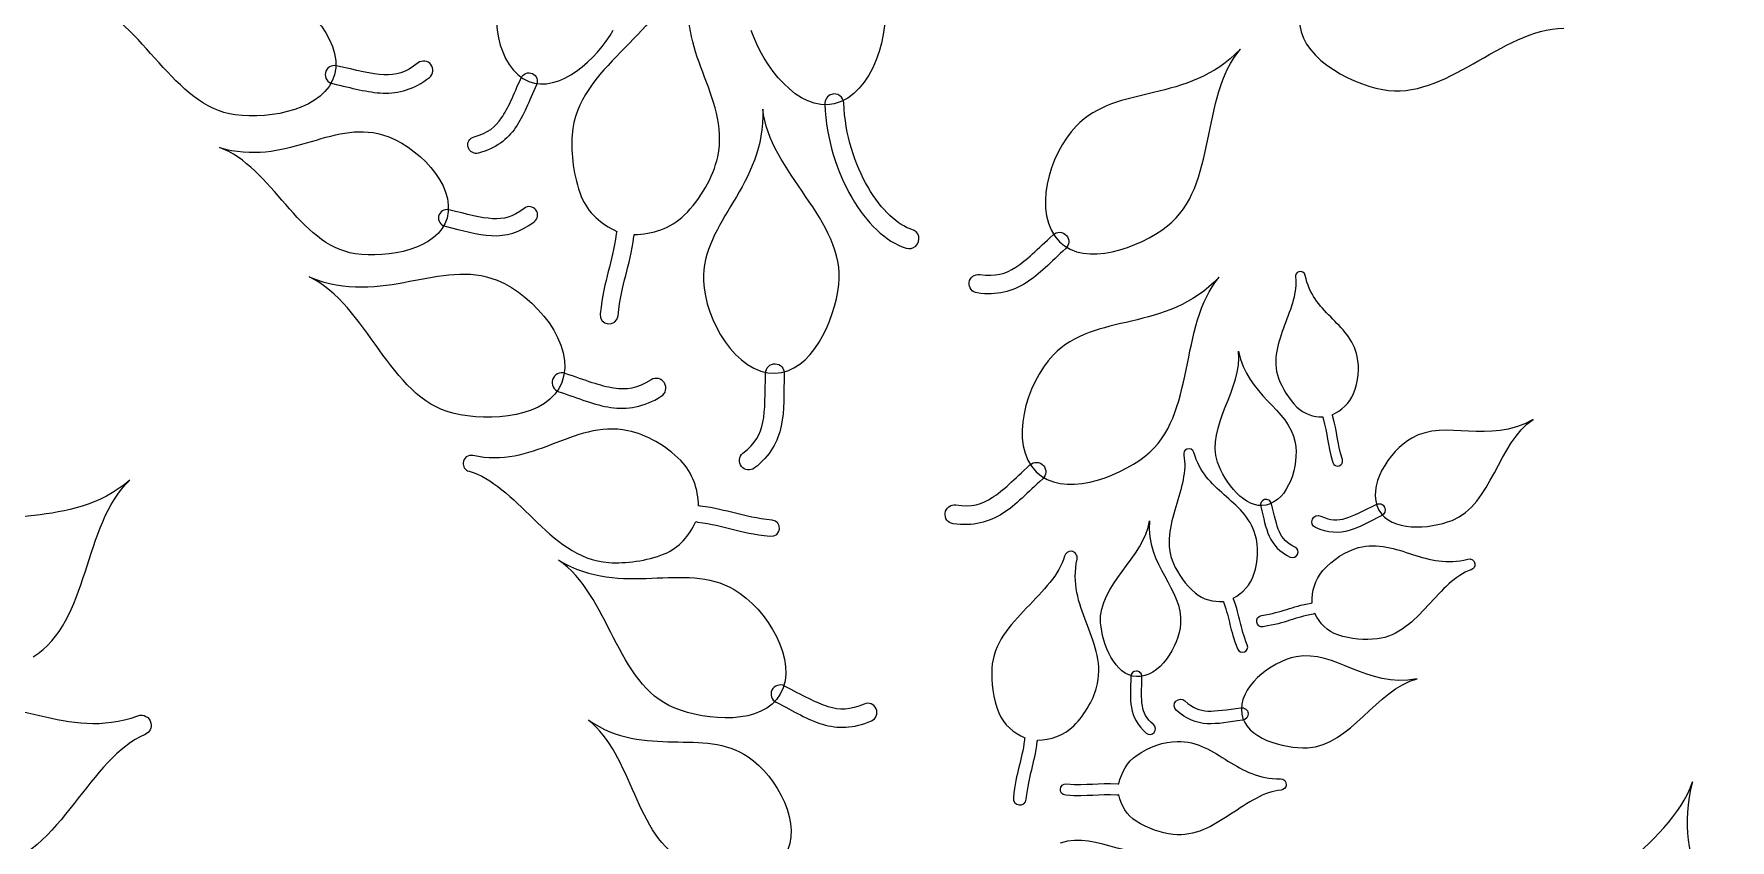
# Model space of a CAD drawing. Extents: x 5.1 to 86.3, y 5.1 to 86.3.
# Drawn here: x 50.49 to 58.86, y 65.34 to 69.31 of the extents above; entities that cross this region are included whole.
import ezdxf

# ---------------------------------------------------------------- set-up
doc = ezdxf.new("R2010")
doc.units = 0
doc.layers.add('View004', color=7, linetype='CONTINUOUS')

msp = doc.modelspace()

# ---------------------------------------------------------------- linework, layer by layer
at = {"layer": 'View004', "color": 1}
for p, q in [((51.928327, 69.119011), (51.928327, 69.119011)), ((51.973232, 69.109819), (51.973232, 69.109819)), ((52.931881, 69.076706), (52.931881, 69.076706)), ((52.949845, 69.114979), (52.949845, 69.114979)), ((54.42616, 69.012807), (54.426143, 69.012803)), ((54.438432, 68.966267), (54.438432, 68.966267)), ((52.487171, 68.411996), (52.487171, 68.411996)), ((52.528362, 68.402936), (52.528362, 68.402936)), ((55.549118, 68.286268), (55.549118, 68.286268)), ((55.583898, 68.317497), (55.583898, 68.317497)), ((56.730475, 68.137947), (56.730476, 68.137898)), ((54.145819, 67.63748), (54.145819, 67.63748)), ((54.147623, 67.684211), (54.147623, 67.684211)), ((53.049148, 67.606533), (53.049148, 67.606533)), ((53.095254, 67.591701), (53.095254, 67.591701)), ((52.607622, 67.195597), (52.607633, 67.195585)), ((56.178009, 67.262771), (56.178038, 67.262716)), ((55.43519, 67.151102), (55.43519, 67.151102)), ((55.470351, 67.182673), (55.470351, 67.182673)), ((56.561992, 67.013917), (56.561992, 67.013917)), ((56.569138, 66.987209), (56.569138, 66.987209)), ((57.125269, 66.962915), (57.125269, 66.962915)), ((57.153835, 66.976565), (57.153835, 66.976565)), ((55.608028, 66.75933), (55.608063, 66.759365)), ((57.5994, 66.697891), (57.59946, 66.697918)), ((55.929203, 66.168914), (55.929203, 66.168914)), ((55.929221, 66.141267), (55.929221, 66.141267)), ((54.131475, 66.075149), (54.131475, 66.075149)), ((54.172573, 66.054852), (54.172573, 66.054852)), ((56.448984, 65.956803), (56.448984, 65.956803)), ((56.48044, 65.960395), (56.48044, 65.960395)), ((51.067838, 65.912313), (51.067831, 65.912321)), ((56.668502, 65.606396), (56.668465, 65.606425))]:
    msp.add_line(p, q, dxfattribs=at)
for points in [[(51.621453, 69.551008), (51.802481, 69.499955), (52.020967, 69.291749), (51.973232, 69.109819)], [(52.799631, 69.580093), (52.737561, 69.418087), (52.771037, 69.141728), (52.931881, 69.076706)], [(53.647283, 69.572402), (53.611646, 69.44656), (53.49925, 69.337767), (53.385963, 69.222134)], [(53.789789, 69.122208), (53.740321, 69.254443), (53.696333, 69.386018), (53.732637, 69.550976)], [(51.483292, 68.911577), (51.177868, 68.952307), (51.032507, 69.370556), (50.747203, 69.470733)], [(54.682644, 69.512018), (54.719278, 69.317546), (54.628296, 69.010886), (54.438432, 68.966267)], [(56.734726, 69.386283), (56.722961, 69.207007), (56.968215, 69.07019), (57.14466, 69.036339)], [(52.931881, 69.076706), (53.082538, 69.015802), (53.26955, 69.187699), (53.348622, 69.329665)], [(54.438432, 68.966267), (54.260592, 68.924473), (54.088301, 69.152622), (54.029021, 69.32748)], [(57.14466, 69.036339), (57.453255, 68.977132), (57.7289, 69.334788), (58.037226, 69.339582)], [(53.385963, 69.222134), (53.272676, 69.106501), (53.157505, 68.981556), (53.145536, 68.812665)], [(56.442066, 69.235652), (56.180283, 68.961674), (55.833838, 69.066229), (55.631344, 68.855794)], [(56.082428, 68.364278), (56.330218, 68.557506), (56.242615, 69.000477), (56.442066, 69.235652)], [(51.928327, 69.119011), (51.92334, 69.094639), (51.938993, 69.070821), (51.963343, 69.065727)], [(51.94831, 69.147845), (51.938038, 69.141317), (51.930833, 69.130922), (51.928327, 69.119011)], [(51.982901, 69.153689), (51.971055, 69.156479), (51.958583, 69.154372), (51.94831, 69.147845)], [(52.216853, 69.109727), (52.156345, 69.112033), (52.081578, 69.132082), (51.982901, 69.153689)], [(52.38574, 69.167596), (52.324049, 69.118993), (52.277357, 69.107405), (52.216853, 69.109727)], [(52.449238, 69.159952), (52.433814, 69.179598), (52.405385, 69.18302), (52.38574, 69.167596)], [(52.441595, 69.096454), (52.46124, 69.111878), (52.464662, 69.140307), (52.449238, 69.159952)], [(52.894111, 69.093747), (52.898581, 69.104046), (52.907016, 69.112105), (52.917506, 69.116102)], [(52.917506, 69.116102), (52.927997, 69.120098), (52.939657, 69.119694), (52.949845, 69.114979)], [(53.863646, 68.704099), (53.896668, 68.856611), (53.839258, 68.989974), (53.789789, 69.122208)], [(51.973232, 69.109819), (51.928521, 68.939411), (51.657922, 68.888288), (51.483292, 68.911577)], [(51.963343, 69.065727), (52.059214, 69.044748), (52.136354, 69.021889), (52.21312, 69.019003)], [(52.21312, 69.019003), (52.289868, 69.016051), (52.366182, 69.03704), (52.441595, 69.096454)], [(52.797615, 68.896518), (52.829274, 68.94253), (52.855677, 69.00887), (52.894111, 69.093747)], [(52.969937, 69.059707), (52.932585, 68.977249), (52.906952, 68.907607), (52.866756, 68.849253)], [(52.949845, 69.114979), (52.970616, 69.105227), (52.979597, 69.08052), (52.969937, 69.059707)], [(54.426143, 69.012803), (54.404802, 69.006384), (54.390539, 68.985559), (54.39201, 68.962968)], [(54.39201, 68.962968), (54.400064, 68.790477), (54.451752, 68.630029), (54.524778, 68.504383)], [(54.46611, 69.006143), (54.454598, 69.014519), (54.439882, 69.016974), (54.42616, 69.012807)], [(54.485237, 68.969826), (54.484667, 68.98439), (54.477622, 68.997768), (54.46611, 69.006143)], [(54.605483, 68.554396), (54.540229, 68.666693), (54.492472, 68.814211), (54.485237, 68.969826)], [(51.405236, 68.751432), (51.732566, 68.65268), (51.958106, 68.888773), (52.210638, 68.813558)], [(52.6617, 68.80355), (52.731655, 68.822365), (52.765969, 68.8505), (52.797615, 68.896518)], [(54.086129, 68.940048), (54.100505, 68.561209), (53.784085, 68.385268), (53.794134, 68.093268)], [(54.461316, 68.074784), (54.495178, 68.387323), (54.116063, 68.632999), (54.086129, 68.940048)], [(52.210638, 68.813558), (52.376502, 68.764159), (52.574719, 68.569675), (52.528362, 68.402936)], [(52.632338, 68.752383), (52.626317, 68.77462), (52.639463, 68.797528), (52.6617, 68.80355)], [(52.866756, 68.849253), (52.826619, 68.790875), (52.76902, 68.746021), (52.683505, 68.723021)], [(53.145536, 68.812665), (53.138924, 68.719833), (53.152224, 68.607734), (53.190893, 68.509684)], [(55.631344, 68.855794), (55.498344, 68.717582), (55.413362, 68.421772), (55.549118, 68.286268)], [(52.074948, 68.227124), (51.7945, 68.268694), (51.666376, 68.65544), (51.405236, 68.751432)], [(52.683505, 68.723021), (52.661268, 68.716999), (52.638359, 68.730145), (52.632338, 68.752383)], [(53.699067, 68.417139), (53.780625, 68.497235), (53.841855, 68.603387), (53.863646, 68.704099)], [(54.821007, 68.346589), (54.754392, 68.366798), (54.670737, 68.442098), (54.605483, 68.554396)], [(52.908651, 68.450558), (52.851242, 68.40667), (52.808129, 68.396636), (52.752496, 68.399584)], [(52.966968, 68.442674), (52.953041, 68.460955), (52.926932, 68.464485), (52.908651, 68.450558)], [(53.190893, 68.509684), (53.223063, 68.428166), (53.289323, 68.37198), (53.366103, 68.337188)], [(54.524778, 68.504383), (54.597791, 68.378734), (54.690937, 68.286164), (54.793421, 68.255071)], [(52.528362, 68.402936), (52.48494, 68.246758), (52.235299, 68.203354), (52.074948, 68.227124)], [(52.487171, 68.411996), (52.482257, 68.38964), (52.496337, 68.367517), (52.518672, 68.362504)], [(52.505943, 68.438255), (52.496405, 68.432388), (52.489637, 68.42292), (52.487171, 68.411996)], [(52.537846, 68.443168), (52.526984, 68.445894), (52.515482, 68.444123), (52.505943, 68.438255)], [(52.752496, 68.399584), (52.696859, 68.402516), (52.62834, 68.421965), (52.537846, 68.443168)], [(52.747844, 68.316166), (52.818414, 68.31242), (52.888906, 68.330707), (52.959084, 68.384356)], [(52.959084, 68.384356), (52.977365, 68.398283), (52.980895, 68.424393), (52.966968, 68.442674)], [(53.451187, 68.321127), (53.541475, 68.323483), (53.631055, 68.350349), (53.699067, 68.417139)], [(55.549118, 68.286268), (55.676276, 68.159345), (55.940751, 68.253796), (56.082428, 68.364278)], [(52.518672, 68.362504), (52.606593, 68.341916), (52.677256, 68.319851), (52.747844, 68.316166)], [(53.363063, 68.325172), (53.343539, 68.174585), (53.304019, 68.111672), (53.284278, 67.931078)], [(53.366103, 68.337188), (53.364659, 68.333312), (53.363519, 68.329292), (53.363063, 68.325172)], [(53.371943, 67.921152), (53.390502, 68.09104), (53.429292, 68.151297), (53.450351, 68.313329)], [(53.450351, 68.313329), (53.450869, 68.315913), (53.451187, 68.318497), (53.451187, 68.321127)], [(54.855291, 68.312352), (54.851098, 68.329531), (54.837886, 68.342725), (54.821007, 68.346589)], [(54.840964, 68.264821), (54.853963, 68.276856), (54.859484, 68.295173), (54.855291, 68.312352)], [(55.334774, 68.160649), (55.386834, 68.193857), (55.4423, 68.250029), (55.518002, 68.319892)], [(55.518002, 68.319892), (55.52699, 68.328452), (55.539051, 68.333024), (55.551455, 68.332573)], [(55.551455, 68.332573), (55.563858, 68.332123), (55.575556, 68.326687), (55.583898, 68.317497)], [(55.583898, 68.317497), (55.600845, 68.298619), (55.599345, 68.269593), (55.580541, 68.252563)], [(51.84913, 68.112115), (52.212613, 67.963662), (52.496103, 68.209067), (52.776632, 68.095647)], [(54.793421, 68.255071), (54.809643, 68.249029), (54.827965, 68.252787), (54.840964, 68.264821)], [(55.580541, 68.252563), (55.506984, 68.184698), (55.450878, 68.124832), (55.38481, 68.082734)], [(52.557803, 67.439963), (52.241705, 67.517952), (52.137244, 67.974007), (51.84913, 68.112115)], [(55.10439, 68.0851), (55.10784, 68.110336), (55.131095, 68.127998), (55.156331, 68.124548)], [(55.156331, 68.124548), (55.235665, 68.113565), (55.282726, 68.127428), (55.334774, 68.160649)], [(56.730476, 68.137898), (56.719402, 68.134022), (56.7126, 68.12288), (56.714288, 68.111267)], [(56.76241, 68.119624), (56.759522, 68.134132), (56.744466, 68.14275), (56.730475, 68.137947)], [(56.887657, 67.915015), (56.832884, 67.970966), (56.781035, 68.027819), (56.76241, 68.119624)], [(52.776632, 68.095647), (52.960885, 68.021155), (53.166364, 67.777284), (53.095254, 67.591701)], [(53.794134, 68.093268), (53.800731, 67.901483), (53.953946, 67.634391), (54.145819, 67.63748)], [(54.145819, 67.63748), (54.32554, 67.640374), (54.441956, 67.896085), (54.461316, 68.074784)], [(55.143838, 68.033159), (55.118601, 68.036609), (55.10094, 68.059864), (55.10439, 68.0851)], [(55.38481, 68.082734), (55.318791, 68.040588), (55.240818, 68.019734), (55.143838, 68.033159)], [(56.337898, 68.110863), (56.073254, 67.83389), (55.723022, 67.939588), (55.518315, 67.726853)], [(55.97433, 67.229965), (56.224828, 67.425304), (56.136267, 67.873117), (56.337898, 68.110863)], [(56.714288, 68.111267), (56.724472, 68.039447), (56.69189, 67.959042), (56.660404, 67.874968)], [(53.284278, 67.931078), (53.276168, 67.871463), (53.366516, 67.861241), (53.371943, 67.921152)], [(56.660404, 67.874968), (56.628917, 67.790893), (56.598555, 67.701673), (56.630406, 67.613336)], [(57.018981, 67.71956), (57.001485, 67.804317), (56.942432, 67.859061), (56.887657, 67.915015)], [(55.518315, 67.726853), (55.383862, 67.587131), (55.29795, 67.288087), (55.43519, 67.151102)], [(56.330096, 67.198117), (56.269735, 67.37389), (56.456217, 67.565073), (56.433356, 67.746017)], [(56.433356, 67.746017), (56.474567, 67.525715), (56.679991, 67.465619), (56.712351, 67.295951)], [(56.999943, 67.537085), (57.02332, 67.596016), (57.03054, 67.663594), (57.018981, 67.71956)], [(53.073461, 67.634514), (53.061919, 67.628842), (53.053153, 67.618754), (53.049148, 67.606533)], [(53.110467, 67.636665), (53.098346, 67.640961), (53.085004, 67.640186), (53.073461, 67.634514)], [(53.351125, 67.56352), (53.287838, 67.572917), (53.211619, 67.602595), (53.110467, 67.636665)], [(53.600995, 67.589484), (53.587059, 67.611896), (53.557594, 67.618768), (53.535181, 67.604832)], [(54.086708, 67.396056), (54.099127, 67.456573), (54.09743, 67.535532), (54.099999, 67.63856)], [(54.099999, 67.63856), (54.100113, 67.650977), (54.105231, 67.662823), (54.114196, 67.671416)], [(54.114196, 67.671416), (54.12316, 67.680009), (54.135212, 67.684622), (54.147623, 67.684211)], [(54.147623, 67.684211), (54.172985, 67.683229), (54.192782, 67.661931), (54.191912, 67.636565)], [(54.191912, 67.636565), (54.189403, 67.536469), (54.193308, 67.454477), (54.177513, 67.377709)], [(56.630406, 67.613336), (56.647909, 67.56478), (56.679791, 67.510905), (56.721432, 67.469869)], [(53.095254, 67.591701), (53.028648, 67.417872), (52.738537, 67.395371), (52.557803, 67.439963)], [(53.049148, 67.606533), (53.041101, 67.581509), (53.054796, 67.554688), (53.079784, 67.546531)], [(53.079784, 67.546531), (53.178061, 67.513444), (53.256448, 67.480542), (53.336745, 67.468661)], [(53.535181, 67.604832), (53.464783, 67.560895), (53.414406, 67.554107), (53.351125, 67.56352)], [(53.585646, 67.523671), (53.608059, 67.537606), (53.61493, 67.567072), (53.600995, 67.589484)], [(56.895792, 67.432743), (56.941057, 67.45419), (56.980447, 67.487942), (56.999943, 67.537085)], [(53.336745, 67.468661), (53.417015, 67.456713), (53.499589, 67.469961), (53.585646, 67.523671)], [(56.721432, 67.469869), (56.75605, 67.435753), (56.802265, 67.422134), (56.849014, 67.421731)], [(53.421103, 67.354042), (53.283008, 67.383158), (53.162676, 67.330573), (53.043326, 67.285186)], [(53.988325, 67.242771), (54.051477, 67.292089), (54.074305, 67.335539), (54.086708, 67.396056)], [(54.177513, 67.377709), (54.161787, 67.300942), (54.122444, 67.230424), (54.045246, 67.170136)], [(56.849014, 67.421731), (56.849152, 67.419451), (56.849482, 67.417171), (56.850154, 67.414967)], [(56.850154, 67.414967), (56.874063, 67.334216), (56.868143, 67.293439), (56.89868, 67.197422)], [(56.897084, 67.428563), (56.896766, 67.430007), (56.896327, 67.431375), (56.895792, 67.432743)], [(56.945366, 67.212075), (56.916638, 67.302396), (56.922779, 67.341663), (56.897084, 67.428563)], [(57.886861, 67.40927), (57.664419, 67.28124), (57.459266, 67.415357), (57.287488, 67.317293)], [(57.486721, 66.911738), (57.684647, 66.989968), (57.712334, 67.294548), (57.886861, 67.40927)], [(53.043326, 67.285186), (52.923978, 67.239791), (52.805196, 67.199362), (52.655828, 67.231378)], [(53.681445, 67.206611), (53.608599, 67.279982), (53.512296, 67.334831), (53.421103, 67.354042)], [(56.712351, 67.295951), (56.733607, 67.184513), (56.680168, 67.010499), (56.569138, 66.987209)], [(57.287488, 67.317293), (57.174663, 67.252886), (57.062936, 67.076898), (57.125269, 66.962915)], [(52.607633, 67.195585), (52.606189, 67.176516), (52.618433, 67.159067), (52.636885, 67.15402)], [(52.655828, 67.231378), (52.632246, 67.23647), (52.609567, 67.219636), (52.607622, 67.195597)], [(53.769503, 66.982902), (53.766919, 67.064548), (53.742188, 67.145431), (53.681445, 67.206611)], [(53.980468, 67.177993), (53.96475, 67.19805), (53.968267, 67.227052), (53.988325, 67.242771)], [(55.403734, 67.185093), (55.41282, 67.193747), (55.425013, 67.198369), (55.437552, 67.197914)], [(55.43519, 67.151102), (55.563738, 67.022792), (55.831104, 67.118275), (55.97433, 67.229965)], [(55.437552, 67.197914), (55.450092, 67.197458), (55.461917, 67.191963), (55.470351, 67.182673)], [(56.162899, 67.233243), (56.179163, 67.157874), (56.150739, 67.070138), (56.123752, 66.978599)], [(56.178038, 67.262716), (56.166593, 67.257776), (56.160224, 67.245426), (56.162899, 67.233243)], [(56.213258, 67.24577), (56.209078, 67.260932), (56.192472, 67.268919), (56.178009, 67.262771)], [(56.361624, 67.038358), (56.299289, 67.093519), (56.239991, 67.149848), (56.213258, 67.24577)], [(56.569138, 66.987209), (56.46514, 66.965395), (56.364608, 67.097616), (56.330096, 67.198117)], [(56.89868, 67.197422), (56.907952, 67.165373), (56.956067, 67.180467), (56.945366, 67.212075)], [(50.964322, 67.110307), (50.658271, 66.853455), (50.307282, 67.003111), (50.070718, 66.805995)], [(50.486606, 66.238688), (50.76865, 66.412531), (50.728085, 66.886911), (50.964322, 67.110307)], [(52.636885, 67.15402), (52.750873, 67.122412), (52.849822, 67.021298), (52.95496, 66.91941)], [(54.045246, 67.170136), (54.025188, 67.154418), (53.996186, 67.157935), (53.980468, 67.177993)], [(55.218504, 67.02411), (55.271133, 67.057681), (55.327204, 67.114467), (55.403734, 67.185093)], [(55.466957, 67.117028), (55.392595, 67.048422), (55.335877, 66.987901), (55.269086, 66.945344)], [(55.470351, 67.182673), (55.487483, 67.163588), (55.485966, 67.134244), (55.466957, 67.117028)], [(55.03811, 66.987614), (55.118312, 66.976512), (55.165887, 66.990526), (55.218504, 67.02411)], [(56.515738, 66.841115), (56.490741, 66.92965), (56.423959, 66.983199), (56.361624, 67.038358)], [(53.776571, 66.982169), (53.774215, 66.982624), (53.771859, 66.982867), (53.769503, 66.982902)], [(54.131646, 66.913191), (53.977907, 66.929136), (53.923219, 66.963921), (53.776571, 66.982169)], [(55.02548, 66.895226), (54.999968, 66.898714), (54.982114, 66.922223), (54.985601, 66.947735)], [(54.985601, 66.947735), (54.989089, 66.973247), (55.012598, 66.991102), (55.03811, 66.987614)], [(55.269086, 66.945344), (55.202346, 66.902736), (55.12352, 66.881655), (55.02548, 66.895226)], [(56.123752, 66.978599), (56.096756, 66.887059), (56.071365, 66.790152), (56.111858, 66.698913)], [(56.561992, 67.013917), (56.547498, 67.010037), (56.538866, 66.99517), (56.542682, 66.980659)], [(56.542682, 66.980659), (56.557208, 66.923276), (56.56567, 66.875492), (56.584807, 66.833295)], [(56.582937, 67.010907), (56.576645, 67.01469), (56.569094, 67.015775), (56.561992, 67.013917)], [(56.595415, 66.993819), (56.593727, 67.000963), (56.589228, 67.007124), (56.582937, 67.010907)], [(56.634765, 66.855738), (56.619697, 66.889006), (56.610358, 66.934753), (56.595415, 66.993819)], [(56.961992, 66.922229), (57.002164, 66.933864), (57.048936, 66.95977), (57.111473, 66.990708)], [(57.111473, 66.990708), (57.118948, 66.994553), (57.127659, 66.995221), (57.135633, 66.992559)], [(57.125269, 66.962915), (57.183654, 66.856151), (57.373554, 66.867007), (57.486721, 66.911738)], [(57.135633, 66.992559), (57.143607, 66.989896), (57.150169, 66.98413), (57.153835, 66.976565)], [(57.153835, 66.976565), (57.161242, 66.96106), (57.154722, 66.942485), (57.13925, 66.935011)], [(52.95496, 66.91941), (53.060098, 66.817523), (53.173668, 66.713979), (53.326474, 66.703987)], [(53.600268, 66.746509), (53.673836, 66.776004), (53.724323, 66.83621), (53.75541, 66.905822)], [(53.75541, 66.905822), (53.758906, 66.90453), (53.762554, 66.903542), (53.766293, 66.903162)], [(53.766293, 66.903162), (53.902582, 66.886245), (53.959676, 66.850821), (54.123104, 66.833858)], [(54.123104, 66.833858), (54.177056, 66.82679), (54.185865, 66.908581), (54.131646, 66.913191)], [(55.752642, 66.406679), (55.739644, 66.592072), (55.969115, 66.728708), (55.993681, 66.909428)], [(55.993681, 66.909428), (55.976697, 66.685949), (56.159679, 66.574918), (56.147197, 66.402643)], [(56.813567, 66.875856), (56.797827, 66.882918), (56.790792, 66.901403), (56.797855, 66.917143)], [(56.797855, 66.917143), (56.804917, 66.932883), (56.823402, 66.939917), (56.839142, 66.932855)], [(56.979623, 66.862042), (56.928672, 66.847265), (56.874021, 66.848608), (56.813567, 66.875856)], [(56.839142, 66.932855), (56.888596, 66.910565), (56.921825, 66.910584), (56.961992, 66.922229)], [(57.13925, 66.935011), (57.078489, 66.904962), (57.030596, 66.876777), (56.979623, 66.862042)], [(56.50943, 66.646191), (56.529737, 66.710449), (56.532245, 66.782654), (56.515738, 66.841115)], [(56.584807, 66.833295), (56.603905, 66.791088), (56.635802, 66.755571), (56.688189, 66.730899)], [(56.711517, 66.780214), (56.668662, 66.800398), (56.649823, 66.822466), (56.634765, 66.855738)], [(56.724511, 66.743893), (56.730953, 66.757511), (56.725135, 66.773773), (56.711517, 66.780214)], [(56.849437, 66.664495), (56.897476, 66.718493), (56.962599, 66.760465), (57.025517, 66.777364)], [(57.025517, 66.777364), (57.120795, 66.802969), (57.206799, 66.770904), (57.291843, 66.743757)], [(53.078417, 66.715329), (53.398037, 66.525806), (53.697549, 66.716112), (53.944387, 66.570922)], [(53.648347, 65.987551), (53.363284, 66.104519), (53.32892, 66.545973), (53.078417, 66.715329)], [(53.326474, 66.703987), (53.410464, 66.698515), (53.511781, 66.711055), (53.600268, 66.746509)], [(55.574844, 66.735805), (55.549855, 66.644381), (55.469129, 66.564802), (55.387804, 66.480262)], [(55.608063, 66.759365), (55.59278, 66.760505), (55.578841, 66.75061), (55.574844, 66.735805)], [(55.636839, 66.720813), (55.640867, 66.739722), (55.627294, 66.757848), (55.608028, 66.75933)], [(55.681094, 66.410495), (55.644371, 66.505988), (55.61163, 66.60104), (55.636839, 66.720813)], [(56.111858, 66.698913), (56.13411, 66.648761), (56.172019, 66.594067), (56.219288, 66.553725)], [(56.688189, 66.730899), (56.701807, 66.724457), (56.718069, 66.730274), (56.724511, 66.743893)], [(57.291843, 66.743757), (57.376887, 66.71664), (57.461345, 66.692959), (57.564379, 66.721025)], [(57.564379, 66.721025), (57.580643, 66.725509), (57.59712, 66.714565), (57.5994, 66.697891)], [(57.59946, 66.697918), (57.601208, 66.684663), (57.593304, 66.672017), (57.580634, 66.667784)], [(56.40694, 66.527633), (56.4533, 66.553823), (56.492498, 66.592606), (56.50943, 66.646191)], [(56.796533, 66.504974), (56.795165, 66.562065), (56.809385, 66.619467), (56.849437, 66.664495)], [(57.580634, 66.667784), (57.502279, 66.641358), (57.437081, 66.566995), (57.367591, 66.491854)], [(53.944387, 66.570922), (54.106511, 66.475563), (54.26495, 66.218692), (54.172573, 66.054852)], [(56.219288, 66.553725), (56.258588, 66.520186), (56.308626, 66.509265), (56.358224, 66.512389)], [(56.408688, 66.523301), (56.408243, 66.524821), (56.4077, 66.526189), (56.40694, 66.527633)], [(56.476358, 66.297438), (56.439027, 66.391017), (56.442546, 66.433119), (56.408688, 66.523301)], [(55.387804, 66.480262), (55.306479, 66.395721), (55.22385, 66.304421), (55.216295, 66.181958)], [(56.358224, 66.512389), (56.358544, 66.509957), (56.35906, 66.507601), (56.359972, 66.505321)], [(56.359972, 66.505321), (56.391466, 66.421521), (56.388297, 66.377836), (56.427977, 66.278354)], [(56.55546, 66.387432), (56.518068, 66.38044), (56.508796, 66.43719), (56.546462, 66.442479)], [(56.546462, 66.442479), (56.653164, 66.459488), (56.690006, 66.485868), (56.791669, 66.504214)], [(56.801866, 66.449464), (56.707382, 66.43244), (56.668886, 66.405528), (56.55546, 66.387432)], [(56.791669, 66.504214), (56.793265, 66.504621), (56.794937, 66.504881), (56.796533, 66.504974)], [(56.80939, 66.451744), (56.806958, 66.45068), (56.80445, 66.449844), (56.801866, 66.449464)], [(56.923776, 66.346477), (56.871298, 66.364253), (56.833753, 66.404343), (56.80939, 66.451744)], [(57.367591, 66.491854), (57.298104, 66.416713), (57.222791, 66.340093), (57.116514, 66.327272)], [(55.73738, 66.108012), (55.760301, 66.218744), (55.717817, 66.315002), (55.681094, 66.410495)], [(55.929221, 66.141267), (55.823114, 66.147005), (55.760073, 66.300677), (55.752642, 66.406679)], [(56.147197, 66.402643), (56.139001, 66.289493), (56.042501, 66.135141), (55.929221, 66.141267)], [(56.427977, 66.278354), (56.440243, 66.245074), (56.490114, 66.264743), (56.476358, 66.297438)], [(57.314479, 66.130509), (57.062452, 66.081986), (56.912225, 66.275652), (56.717863, 66.238942)], [(57.116514, 66.327272), (57.0581, 66.320204), (56.986898, 66.325068), (56.923776, 66.346477)], [(56.717863, 66.238942), (56.590206, 66.214833), (56.427213, 66.084879), (56.448984, 65.956803)], [(55.216295, 66.181958), (55.212115, 66.114645), (55.222451, 66.033504), (55.251171, 65.96271)], [(55.620021, 65.898983), (55.678587, 65.957564), (55.722256, 66.034888), (55.73738, 66.108012)], [(55.90197, 66.14176), (55.901209, 66.082572), (55.897064, 66.034222), (55.904674, 65.988517)], [(55.929203, 66.168914), (55.914198, 66.168903), (55.902025, 66.156765), (55.90197, 66.14176)], [(55.948663, 66.160606), (55.94356, 66.165883), (55.936543, 66.168879), (55.929203, 66.168914)], [(55.956313, 66.140878), (55.956524, 66.148216), (55.953766, 66.155329), (55.948663, 66.160606)], [(55.958729, 65.99732), (55.952749, 66.033349), (55.955521, 66.079956), (55.956313, 66.140878)], [(56.774009, 65.790594), (56.986625, 65.80003), (57.112088, 66.078947), (57.314479, 66.130509)], [(50.044304, 65.969651), (50.208636, 66.028558), (50.364941, 65.984364), (50.518833, 65.948811)], [(54.172573, 66.054852), (54.086046, 65.901388), (53.811336, 65.920671), (53.648347, 65.987551)], [(54.131475, 66.075149), (54.120461, 66.052842), (54.129551, 66.02583), (54.151809, 66.014718)], [(54.158126, 66.097961), (54.146532, 66.094257), (54.136923, 66.086032), (54.131475, 66.075149)], [(54.193067, 66.094828), (54.182318, 66.100536), (54.16972, 66.101665), (54.158126, 66.097961)], [(54.408181, 65.992886), (54.350243, 66.010484), (54.28302, 66.048866), (54.193067, 66.094828)], [(56.125929, 65.976109), (56.113351, 65.987916), (56.112726, 66.007685), (56.124534, 66.020262)], [(56.124534, 66.020262), (56.136341, 66.03284), (56.15611, 66.033465), (56.168687, 66.021657)], [(56.168687, 66.021657), (56.208174, 65.984463), (56.239594, 65.973649), (56.281363, 65.971565)], [(50.518833, 65.948811), (50.672725, 65.913259), (50.825087, 65.883695), (51.002744, 65.948056)], [(51.002744, 65.948056), (51.03078, 65.958286), (51.061416, 65.941444), (51.067838, 65.912313)], [(54.151809, 66.014718), (54.239207, 65.970077), (54.308012, 65.928375), (54.381527, 65.906086)], [(54.586227, 66.005962), (54.514215, 65.974622), (54.466111, 65.975273), (54.408181, 65.992886)], [(54.645703, 65.982441), (54.635774, 66.00536), (54.609146, 66.015891), (54.586227, 66.005962)], [(54.622182, 65.922966), (54.6451, 65.932895), (54.655631, 65.959523), (54.645703, 65.982441)], [(55.251171, 65.96271), (55.27502, 65.903856), (55.323409, 65.863578), (55.379275, 65.838875)], [(55.904674, 65.988517), (55.912243, 65.942814), (55.933905, 65.900273), (55.978158, 65.862927)], [(56.013413, 65.90456), (55.977211, 65.935111), (55.964699, 65.961291), (55.958729, 65.99732)], [(56.278411, 65.908918), (56.225426, 65.911557), (56.174198, 65.930642), (56.125929, 65.976109)], [(56.281363, 65.971565), (56.323134, 65.969469), (56.375795, 65.978713), (56.445001, 65.987575)], [(56.445001, 65.987575), (56.453322, 65.988773), (56.461775, 65.986565), (56.468445, 65.981449)], [(56.448984, 65.956803), (56.469377, 65.836838), (56.652443, 65.785197), (56.774009, 65.790594)], [(56.48044, 65.960395), (56.482387, 65.943323), (56.470169, 65.927888), (56.453105, 65.925865)], [(56.468445, 65.981449), (56.475116, 65.976332), (56.47944, 65.968742), (56.48044, 65.960395)], [(51.038974, 65.856461), (50.904604, 65.798557), (50.800356, 65.657998), (50.688653, 65.515456)], [(51.067831, 65.912321), (51.072847, 65.889202), (51.060763, 65.865756), (51.038974, 65.856461)], [(53.70926, 65.226656), (53.453871, 65.349763), (53.446583, 65.757115), (53.225816, 65.926439)], [(53.225816, 65.926439), (53.508956, 65.734792), (53.794514, 65.893112), (54.013243, 65.746186)], [(54.381527, 65.906086), (54.455009, 65.883737), (54.534152, 65.884655), (54.622182, 65.922966)], [(55.441037, 65.827771), (55.50645, 65.830051), (55.571181, 65.850138), (55.620021, 65.898983)], [(55.978158, 65.862927), (55.989655, 65.853192), (56.006867, 65.85462), (56.016602, 65.866116)], [(56.016602, 65.866116), (56.026338, 65.877613), (56.02491, 65.894825), (56.013413, 65.90456)], [(56.453105, 65.925865), (56.385868, 65.917265), (56.331403, 65.906232), (56.278411, 65.908918)], [(55.377147, 65.83015), (55.363992, 65.720902), (55.335781, 65.675052), (55.322663, 65.544057)], [(55.379275, 65.838875), (55.378287, 65.836063), (55.377451, 65.833175), (55.377147, 65.83015)], [(55.386252, 65.537445), (55.398579, 65.660673), (55.426289, 65.704594), (55.440471, 65.822147)], [(55.440471, 65.822147), (55.440829, 65.824047), (55.441016, 65.825871), (55.441037, 65.827771)], [(55.932575, 65.754612), (55.992205, 65.795447), (56.06552, 65.820504), (56.130656, 65.821751)], [(56.130656, 65.821751), (56.229297, 65.823651), (56.305038, 65.771788), (56.381047, 65.724985)], [(54.013243, 65.746186), (54.156906, 65.649687), (54.288302, 65.405046), (54.194447, 65.259644)], [(55.842806, 65.61253), (55.855247, 65.66826), (55.882851, 65.720558), (55.932575, 65.754612)], [(56.381047, 65.724985), (56.457056, 65.678184), (56.533325, 65.634861), (56.640086, 65.637283)], [(55.580449, 65.556521), (55.542479, 65.558725), (55.547146, 65.616052), (55.585009, 65.612115)], [(55.585009, 65.612115), (55.692667, 65.602927), (55.734777, 65.619639), (55.837866, 65.612951)], [(55.837866, 65.612951), (55.839538, 65.612957), (55.84121, 65.612816), (55.842806, 65.61253)], [(56.640086, 65.637283), (56.65695, 65.637705), (56.670319, 65.623154), (56.668502, 65.606396)], [(56.668465, 65.606425), (56.666945, 65.59314), (56.656267, 65.582766), (56.642936, 65.581709)], [(58.035992, 64.754409), (58.080594, 65.106534), (58.559549, 65.290695), (58.672513, 65.622205)], [(58.672513, 65.622205), (58.557815, 65.208035), (58.858033, 64.941921), (58.770756, 64.622454)], [(55.322663, 65.544057), (55.317191, 65.500806), (55.382718, 65.493996), (55.386252, 65.537445)], [(55.834541, 65.557357), (55.738739, 65.563589), (55.694893, 65.546748), (55.580449, 65.556521)], [(55.842362, 65.557779), (55.839778, 65.557357), (55.837118, 65.557147), (55.834541, 65.557357)], [(55.928027, 65.428062), (55.881371, 65.457952), (55.854588, 65.505906), (55.842362, 65.557779)], [(56.642936, 65.581709), (56.560524, 65.574945), (56.479334, 65.518462), (56.393793, 65.462271)], [(50.688653, 65.515456), (50.576949, 65.372913), (50.455193, 65.226921), (50.269618, 65.188973)], [(56.393793, 65.462271), (56.308251, 65.406076), (56.216703, 65.349852), (56.110466, 65.363006)], [(56.158845, 65.285666), (55.914632, 65.20672), (55.741874, 65.380586), (55.553452, 65.320409)], [(56.110466, 65.363006), (56.052075, 65.370226), (55.984141, 65.392114), (55.928027, 65.428062)]]:
    msp.add_open_spline(points, degree=3, dxfattribs=at)

doc.saveas('drawing.dxf')
